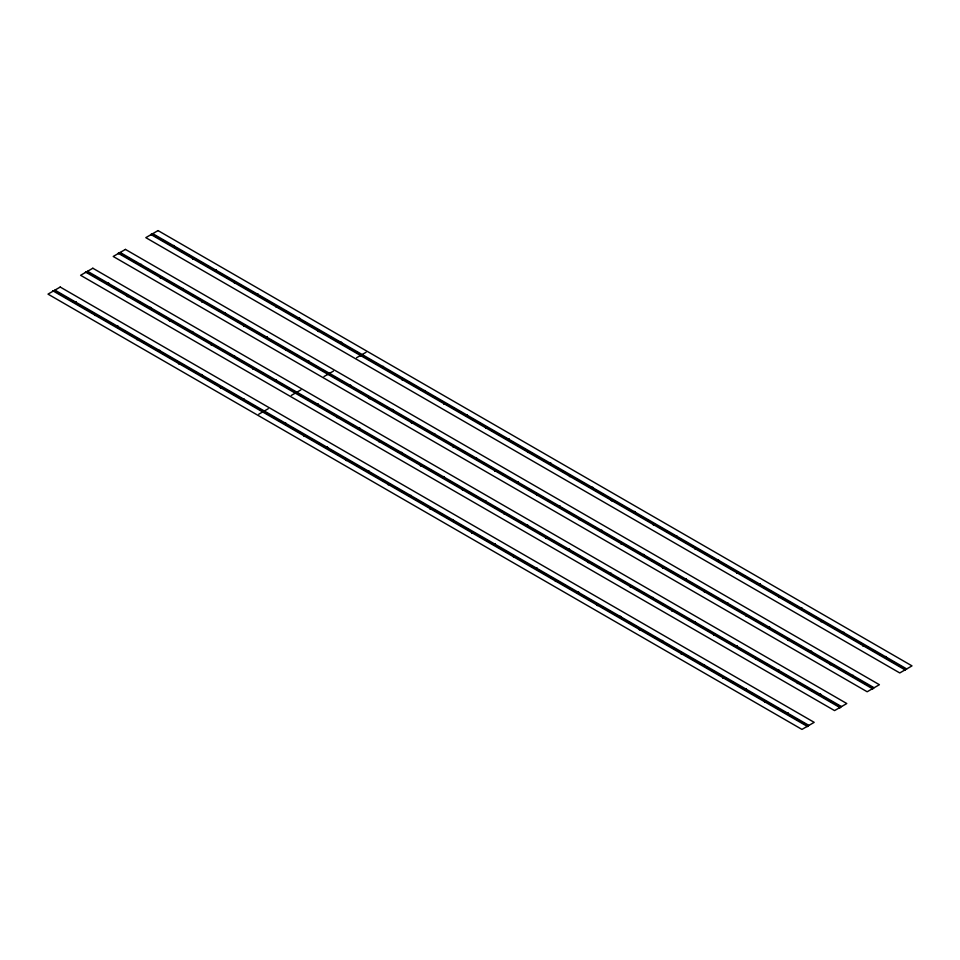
<?xml version="1.0" encoding="UTF-8"?>
<svg xmlns="http://www.w3.org/2000/svg" width="960" height="960" viewBox="0 0 960 960"><rect width="100%" height="100%" fill="white"/><g stroke="black" fill="none" stroke-linecap="round" stroke-linejoin="round"><path stroke-width="1.44" d="M52.896 290.916L53.676 290.916M53.676 291.216L52.896 291.216M85.5 272.1L86.28 272.1M86.22 272.436L85.512 272.4M118.104 253.272L118.884 253.272M118.884 253.56L118.104 253.56M150.708 234.444L151.488 234.444M151.476 234.756L150.768 234.78M75.48 302.052L76.272 302.052M76.212 302.388L75.504 302.364M108.084 283.224L108.876 283.224M108.864 283.536L108.108 283.536M140.688 264.408L141.48 264.408M141.42 264.744L140.712 264.708M173.292 245.58L174.084 245.58M174.084 245.868L173.316 245.892M94.764 315.096L95.556 315.096M95.532 315.408L94.812 315.42M127.368 296.268L128.16 296.268M128.1 296.616L127.416 296.592M159.972 277.452L160.764 277.452M160.74 277.752L160.068 277.8M192.576 258.624L193.368 258.624M193.344 258.936L192.6 258.936M117.36 326.232L118.152 326.232M118.128 326.544L117.36 326.52M149.964 307.404L150.756 307.404M150.732 307.716L149.988 307.716M182.568 288.588L183.36 288.588M183.3 288.924L182.616 288.912M215.172 269.76L215.964 269.76M215.94 270.072L215.172 270.048M136.644 339.276L137.436 339.276M137.376 339.612L136.668 339.588M169.248 320.448L170.04 320.448M170.04 320.748L169.272 320.76M201.852 301.632L202.644 301.632M202.62 301.932L201.912 301.968M234.456 282.804L235.248 282.804M235.224 283.116L234.48 283.116M159.24 350.412L160.032 350.412M160.008 350.712L159.3 350.748M191.844 331.584L192.636 331.584M192.564 331.92L191.868 331.896M224.448 312.756L225.24 312.756M225.24 313.056L224.472 313.068M257.052 293.94L257.844 293.94M257.82 294.24L257.112 294.276M178.524 363.456L179.316 363.456M179.244 363.792L178.56 363.78M211.128 344.628L211.92 344.628M211.92 344.916L211.128 344.916M243.732 325.8L244.524 325.8M244.452 326.148L243.768 326.124M276.336 306.984L277.128 306.984M277.128 307.272L276.336 307.272M201.12 374.58L201.912 374.58M201.888 374.892L201.132 374.892M233.724 355.764L234.516 355.764M234.444 356.1L233.76 356.088M266.328 336.936L267.108 336.936M267.096 337.248L266.364 337.26M298.932 318.12L299.712 318.12M299.652 318.456L298.968 318.444M220.404 387.636L221.184 387.636M221.184 387.924L220.416 387.936M253.008 368.808L253.788 368.808M253.776 369.12L253.068 369.144M285.612 349.98L286.392 349.98M286.38 350.292L285.624 350.292M318.216 331.164L318.996 331.164M318.984 331.464L318.216 331.452M243 398.76L243.78 398.76M243.768 399.072L243.012 399.072M275.604 379.944L276.384 379.944M276.384 380.232L275.616 380.244M308.208 361.116L308.988 361.116M308.976 361.428L308.22 361.428M340.812 342.288L341.592 342.288M341.532 342.624L340.824 342.6M262.284 411.804L263.064 411.804M263.052 412.116L262.296 412.116M294.888 392.988L295.668 392.988M295.608 393.324L294.924 393.312M327.492 374.16L328.272 374.16M328.26 374.472L327.504 374.472M360.096 355.332L360.876 355.332M360.864 355.644L360.156 355.68M284.868 422.94L285.66 422.94M285.6 423.276L284.916 423.264M317.472 404.112L318.264 404.112M318.252 404.424L317.52 404.436M350.076 385.296L350.868 385.296M350.808 385.632L350.124 385.62M382.68 366.468L383.472 366.468M383.412 366.804L382.704 366.78M304.152 435.984L304.944 435.984M304.92 436.296L304.224 436.32M336.756 417.168L337.548 417.168M337.488 417.504L336.78 417.468M369.36 398.34L370.152 398.34M370.128 398.652L369.36 398.628M401.964 379.512L402.756 379.512M402.732 379.824L402.012 379.836M326.748 447.12L327.54 447.12M327.54 447.408L326.772 447.432M359.352 428.292L360.144 428.292M360.12 428.604L359.4 428.616M391.956 409.476L392.748 409.476M392.688 409.812L391.98 409.776M424.56 390.648L425.352 390.648M425.328 390.96L424.56 390.936M346.032 460.164L346.824 460.164M346.764 460.5L346.08 460.488M378.636 441.336L379.428 441.336M379.428 441.636L378.66 441.648M411.24 422.52L412.032 422.52M412.008 422.82L411.3 422.856M443.844 403.692L444.636 403.692M444.612 404.004L443.892 404.016M368.628 471.3L369.42 471.3M369.396 471.6L368.712 471.648M401.232 452.472L402.024 452.472M402.024 452.76L401.232 452.76M433.836 433.644L434.628 433.644M434.556 433.992L433.86 433.956M466.44 414.828L467.232 414.828M467.232 415.116L466.44 415.116M387.912 484.344L388.704 484.344M388.632 484.68L387.948 484.668M420.516 465.516L421.308 465.516M421.308 465.816L420.516 465.816M453.12 446.7L453.912 446.7M453.888 447L453.156 447.012M485.724 427.872L486.516 427.872M486.516 428.16L485.724 428.16M410.508 495.48L411.3 495.48M411.276 495.78L410.52 495.78M443.112 476.652L443.904 476.652M443.832 476.988L443.124 476.964M475.716 457.824L476.496 457.824M476.484 458.136L475.716 458.124M508.32 439.008L509.1 439.008M509.088 439.308L508.356 439.332M429.792 508.524L430.572 508.524M430.572 508.812L429.804 508.824M462.396 489.696L463.176 489.696M463.164 490.008L462.456 490.032M495 470.868L495.78 470.868M495.72 471.204L495.012 471.18M527.604 452.052L528.384 452.052M528.384 452.34L527.616 452.352M452.388 519.648L453.168 519.648M453.156 519.96L452.4 519.96M484.992 500.832L485.772 500.832M485.772 501.12L485.004 501.132M517.596 482.004L518.376 482.004M518.364 482.316L517.608 482.316M550.2 463.176L550.98 463.176M550.92 463.524L550.212 463.488M471.672 532.692L472.452 532.692M472.44 533.004L471.672 532.992M504.276 513.876L505.056 513.876M505.044 514.176L504.312 514.2M536.88 495.048L537.66 495.048M537.648 495.36L536.916 495.372M569.484 476.232L570.264 476.232M570.252 476.532L569.568 476.58M494.256 543.828L495.048 543.828M495.048 544.128L494.256 544.128M526.86 525.012L527.652 525.012M527.64 525.312L526.86 525.3M559.464 506.184L560.256 506.184M560.232 506.496L559.512 506.508M592.068 487.356L592.86 487.356M592.8 487.692L592.116 487.68M513.54 556.872L514.332 556.872M514.332 557.172L513.54 557.172M546.144 538.056L546.936 538.056M546.876 538.392L546.168 538.356M578.748 519.228L579.54 519.228M579.54 519.516L578.748 519.516M611.352 500.4L612.144 500.4M612.12 500.712L611.424 500.736M536.136 568.008L536.928 568.008M536.928 568.296L536.16 568.32M568.74 549.18L569.532 549.18M569.508 549.492L568.764 549.492M601.344 530.364L602.136 530.364M602.076 530.7L601.368 530.664M633.948 511.536L634.74 511.536M634.74 511.824L633.972 511.848M555.42 581.052L556.212 581.052M556.188 581.364L555.468 581.376M588.024 562.224L588.816 562.224M588.792 562.536L588.072 562.548M620.628 543.408L621.42 543.408M621.396 543.708L620.712 543.756M653.232 524.58L654.024 524.58M654 524.892L653.256 524.892M578.016 592.188L578.808 592.188M578.784 592.5L578.016 592.476M610.62 573.36L611.412 573.36M611.388 573.672L610.644 573.672M643.224 554.544L644.016 554.544M643.944 554.88L643.26 554.856M675.828 535.716L676.62 535.716M676.596 536.028L675.852 536.028M597.3 605.232L598.092 605.232M598.02 605.568L597.324 605.544M629.904 586.404L630.696 586.404M630.696 586.704L629.928 586.716M662.508 567.588L663.3 567.588M663.276 567.888L662.568 567.924M695.112 548.76L695.904 548.76M695.88 549.072L695.136 549.072M619.896 616.368L620.688 616.368M620.664 616.668L619.932 616.692M652.5 597.54L653.292 597.54M653.22 597.876L652.512 597.852M685.104 578.712L685.884 578.712M685.884 579.012L685.116 579.024M717.708 559.896L718.488 559.896M718.476 560.196L717.768 560.232M639.18 629.412L639.96 629.412M639.9 629.748L639.216 629.736M671.784 610.584L672.564 610.584M672.552 610.896L671.868 610.932M704.388 591.756L705.168 591.756M705.108 592.104L704.424 592.08M736.992 572.94L737.772 572.94M737.772 573.228L737.004 573.24M661.776 640.536L662.556 640.536M662.544 640.848L661.812 640.86M694.38 621.72L695.16 621.72M695.1 622.056L694.416 622.044M726.984 602.892L727.764 602.892M727.752 603.204L727.02 603.216M759.588 584.076L760.368 584.076M760.308 584.412L759.624 584.388M681.06 653.592L681.84 653.592M681.84 653.88L681.072 653.892M713.664 634.764L714.444 634.764M714.432 635.076L713.724 635.1M746.268 615.936L747.048 615.936M747.036 616.248L746.304 616.26M778.872 597.12L779.652 597.12M779.64 597.42L778.872 597.408M703.644 664.716L704.436 664.716M704.436 665.016L703.644 665.016M736.248 645.9L737.04 645.9M737.04 646.188L736.272 646.2M768.852 627.072L769.644 627.072M769.644 627.36L768.852 627.36M801.456 608.244L802.248 608.244M802.188 608.58L801.48 608.556M722.928 677.76L723.72 677.76M723.696 678.072L722.952 678.072M755.532 658.944L756.324 658.944M756.264 659.28L755.58 659.268M788.136 640.116L788.928 640.116M788.928 640.404L788.16 640.428M820.74 621.288L821.532 621.288M821.508 621.6L820.812 621.636M745.524 688.896L746.316 688.896M746.256 689.232L745.572 689.22M778.128 670.068L778.92 670.068M778.896 670.38L778.176 670.392M810.732 651.252L811.524 651.252M811.464 651.588L810.78 651.576M843.336 632.424L844.128 632.424M844.128 632.724L843.36 632.736M764.808 701.94L765.6 701.94M765.576 702.252L764.868 702.276M797.412 683.124L798.204 683.124M798.144 683.46L797.46 683.436M830.016 664.296L830.808 664.296M830.784 664.608L830.016 664.584M862.62 645.468L863.412 645.468M863.388 645.78L862.668 645.792M787.404 713.076L788.196 713.076M788.196 713.364L787.428 713.388M820.008 694.248L820.8 694.248M820.776 694.56L820.044 694.572M852.612 675.432L853.404 675.432M853.332 675.768L852.648 675.756M885.216 656.604L886.008 656.604M885.984 656.916L885.216 656.892M806.856 726.216L807.636 726.216M807.624 726.528L806.868 726.528M839.46 707.388L840.24 707.388M840.228 707.7L839.46 707.688M872.064 688.572L872.844 688.572M872.844 688.86L872.064 688.86M904.668 669.744L905.448 669.744M905.388 670.08L904.704 670.068M258.744 414.228L268.26 408.732M291.348 395.4L300.864 389.904M323.952 376.572L333.468 371.076M356.556 357.756L366.072 352.26M152.748 233.64L906.72 668.94M151.92 234.12L905.892 669.408M151.092 234.6L905.064 669.888M120.144 252.468L874.116 687.756M119.316 252.936L873.288 688.236M118.488 253.416L872.46 688.716M87.54 271.284L841.512 706.584M86.712 271.764L840.684 707.064M85.884 272.244L839.856 707.532M54.936 290.112L808.908 725.4M54.108 290.592L808.08 725.88M53.28 291.06L807.252 726.36M60.228 287.052L48 294.12L801.96 729.408L814.188 722.352L60.228 287.052M92.832 268.236L80.604 275.292L834.564 710.592L846.792 703.536L92.832 268.236M125.436 249.408L113.208 256.464L867.168 691.764L879.396 684.708L125.436 249.408M158.04 230.592L145.812 237.648L899.772 672.948L912 665.88L158.04 230.592"/></g></svg>
